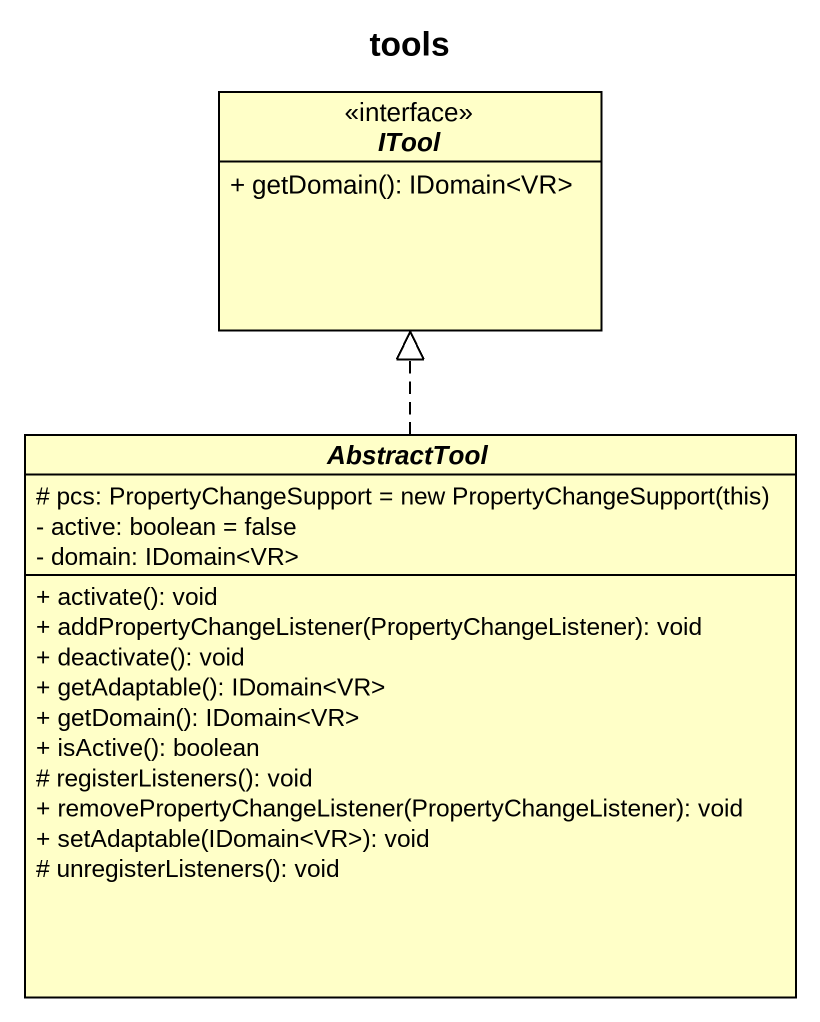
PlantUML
@startuml
title tools
hide circle
hide empty members
skinparam classAttributeIconSize 0
interface ITool #FFFFC8 {
  + getDomain(): IDomain<VR>
}
abstract class AbstractTool #FFFFC8 {
  {field} # pcs: PropertyChangeSupport = new PropertyChangeSupport(this)
  - active: boolean = false
  - domain: IDomain<VR>
  + activate(): void
  + addPropertyChangeListener(PropertyChangeListener): void
  + deactivate(): void
  + getAdaptable(): IDomain<VR>
  + getDomain(): IDomain<VR>
  + isActive(): boolean
  # registerListeners(): void
  + removePropertyChangeListener(PropertyChangeListener): void
  + setAdaptable(IDomain<VR>): void
  # unregisterListeners(): void
}
AbstractTool .up.|> ITool
@enduml
